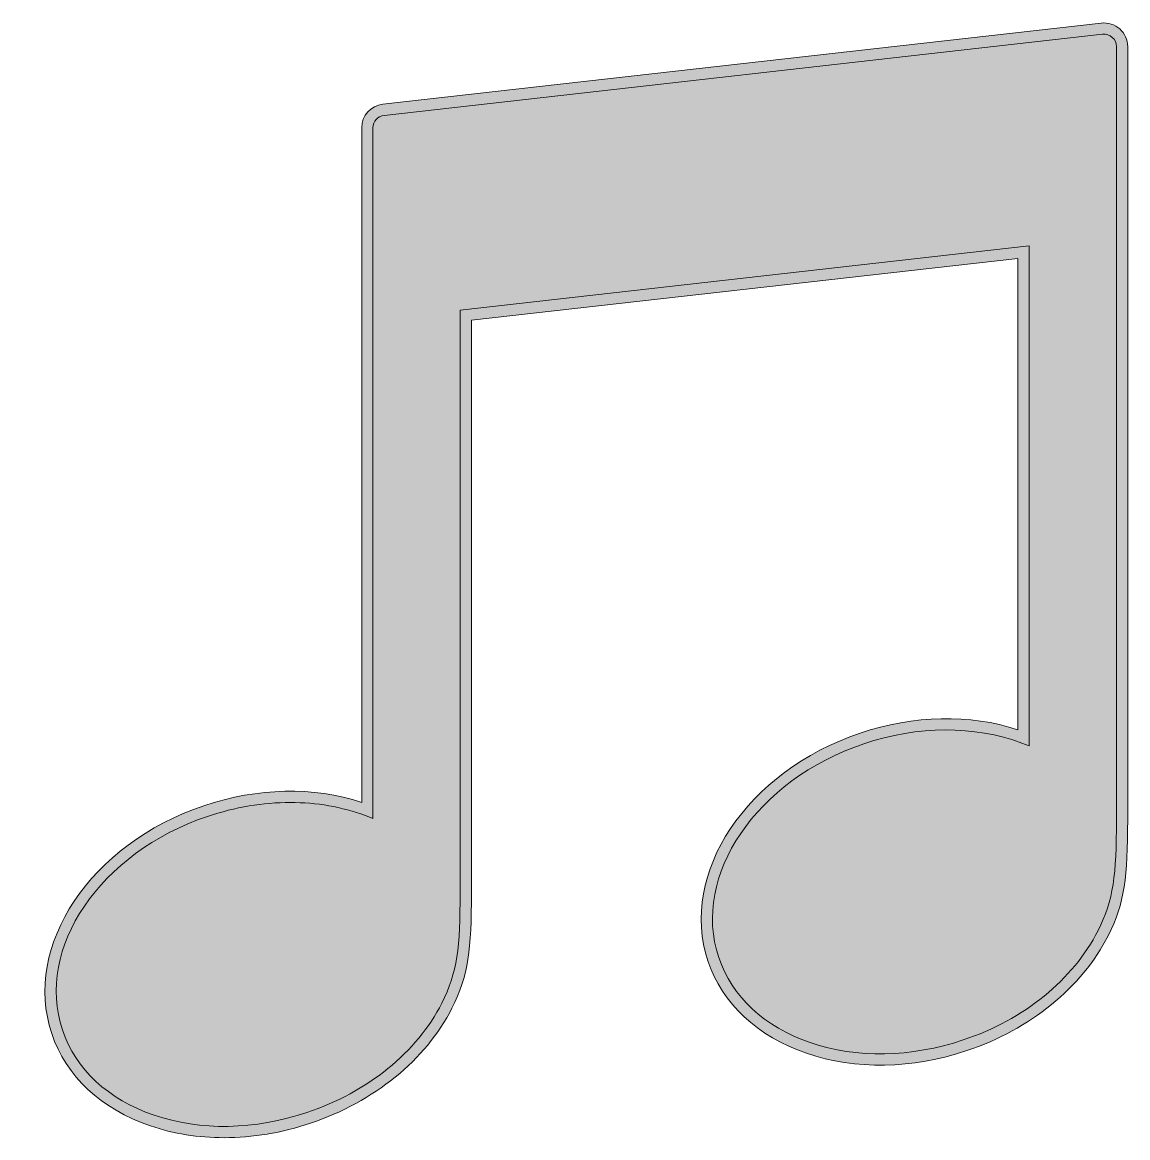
# Model space of a CAD drawing. Header units: inches. Extents: x 0.84 to 3.28, y -3.19 to -0.72.
import ezdxf

# ---------------------------------------------------------------- set-up
doc = ezdxf.new("R2010")
doc.units = ezdxf.units.IN
doc.header["$MEASUREMENT"] = 0
doc.layers.add('Design', color=7, linetype='Continuous', lineweight=0)

msp = doc.modelspace()

# ---------------------------------------------------------------- hatches: boundary and pattern name
at = {"layer": 'Design', "true_color": 0xf8e0c5, "transparency": 33554687}
h = msp.add_hatch(color=254, dxfattribs=at)
h.dxf.hatch_style = 2
edge = h.paths.add_edge_path()
edge.add_spline(control_points=[(3.2655, -0.7388), (3.2544, -0.7289), (3.2395, -0.7241), (3.2247, -0.7258), (3.2247, -0.7258), (1.6336, -0.9054), (1.6336, -0.9054), (1.607, -0.9084), (1.5869, -0.9308), (1.5869, -0.9576), (1.5869, -0.9576), (1.5869, -2.4517), (1.5869, -2.4517), (1.4803, -2.4165), (1.357, -2.419), (1.2374, -2.4591), (0.9865, -2.5436), (0.8354, -2.7699), (0.9005, -2.9637), (0.9323, -3.0582), (1.0098, -3.1308), (1.1189, -3.1681), (1.17, -3.1857), (1.2253, -3.1944), (1.2821, -3.1944), (1.3451, -3.1944), (1.4101, -3.1837), (1.4737, -3.1623), (1.6144, -3.1149), (1.7285, -3.0222), (1.7866, -2.9077), (1.8233, -2.8354), (1.8299, -2.7775), (1.8299, -2.651), (1.8299, -2.651), (1.8299, -1.3837), (1.8299, -1.3837), (1.8299, -1.3837), (3.0401, -1.247), (3.0401, -1.247), (3.0401, -1.247), (3.0401, -2.291), (3.0401, -2.291), (2.9336, -2.2558), (2.8102, -2.2583), (2.6907, -2.2984), (2.4398, -2.3828), (2.2886, -2.6092), (2.3537, -2.803), (2.3855, -2.8975), (2.463, -2.9701), (2.5721, -3.0075), (2.68, -3.0443), (2.806, -3.0423), (2.927, -3.0016), (3.0676, -2.9545), (3.1815, -2.8617), (3.2398, -2.747), (3.2765, -2.6747), (3.2831, -2.6168), (3.2831, -2.4903), (3.2831, -2.4903), (3.2831, -0.778), (3.2831, -0.778), (3.2831, -0.763), (3.2767, -0.7488), (3.2655, -0.7388)], knot_values=[0, 0, 0, 0, 1, 1, 1, 2, 2, 2, 3, 3, 3, 4, 4, 4, 5, 5, 5, 6, 6, 6, 7, 7, 7, 8, 8, 8, 9, 9, 9, 10, 10, 10, 11, 11, 11, 12, 12, 12, 13, 13, 13, 14, 14, 14, 15, 15, 15, 16, 16, 16, 17, 17, 17, 18, 18, 18, 19, 19, 19, 20, 20, 20, 21, 21, 21, 22, 22, 22, 22], degree=3, periodic=0)
at = {"layer": 'Design', "true_color": 0x333333, "transparency": 33554687}
h = msp.add_hatch(color=250, dxfattribs=at)
h.dxf.hatch_style = 2
edge = h.paths.add_edge_path()
edge.add_spline(control_points=[(3.2581, -2.4903), (3.2581, -2.6124), (3.2519, -2.6679), (3.2175, -2.7357), (3.1622, -2.8446), (3.0534, -2.9328), (2.9191, -2.9779), (2.8032, -3.0168), (2.6829, -3.0189), (2.5802, -2.9838), (2.4787, -2.9491), (2.4066, -2.882), (2.3774, -2.795), (2.3167, -2.6143), (2.4608, -2.4021), (2.6987, -2.3221), (2.8191, -2.2817), (2.9433, -2.281), (3.0483, -2.3203), (3.0483, -2.3203), (3.0651, -2.3266), (3.0651, -2.3266), (3.0651, -2.3266), (3.0651, -1.2191), (3.0651, -1.2191), (3.0651, -1.2191), (1.8049, -1.3613), (1.8049, -1.3613), (1.8049, -1.3613), (1.8049, -2.651), (1.8049, -2.651), (1.8049, -2.7731), (1.7987, -2.8286), (1.7643, -2.8964), (1.7091, -3.0051), (1.6003, -3.0933), (1.4657, -3.1386), (1.35, -3.1775), (1.2297, -3.1796), (1.127, -3.1445), (1.0254, -3.1098), (0.9534, -3.0427), (0.9242, -2.9557), (0.8635, -2.775), (1.0075, -2.5629), (1.2454, -2.4828), (1.3065, -2.4623), (1.3687, -2.452), (1.4288, -2.452), (1.487, -2.452), (1.5434, -2.4617), (1.5951, -2.481), (1.5951, -2.481), (1.6119, -2.4873), (1.6119, -2.4873), (1.6119, -2.4873), (1.6119, -0.9576), (1.6119, -0.9576), (1.6119, -0.9435), (1.6224, -0.9318), (1.6364, -0.9302), (1.6364, -0.9302), (3.2275, -0.7506), (3.2275, -0.7506), (3.2353, -0.7498), (3.2429, -0.7522), (3.2489, -0.7575), (3.2548, -0.7628), (3.2581, -0.77), (3.2581, -0.778), (3.2581, -0.778), (3.2581, -2.4903), (3.2581, -2.4903)], knot_values=[0, 0, 0, 0, 1, 1, 1, 2, 2, 2, 3, 3, 3, 4, 4, 4, 5, 5, 5, 6, 6, 6, 7, 7, 7, 8, 8, 8, 9, 9, 9, 10, 10, 10, 11, 11, 11, 12, 12, 12, 13, 13, 13, 14, 14, 14, 15, 15, 15, 16, 16, 16, 17, 17, 17, 18, 18, 18, 19, 19, 19, 20, 20, 20, 21, 21, 21, 22, 22, 22, 23, 23, 23, 24, 24, 24, 24], degree=3, periodic=0)
edge = h.paths.add_edge_path()
edge.add_spline(control_points=[(3.2655, -0.7388), (3.2544, -0.7289), (3.2395, -0.7241), (3.2247, -0.7258), (3.2247, -0.7258), (1.6336, -0.9054), (1.6336, -0.9054), (1.607, -0.9084), (1.5869, -0.9308), (1.5869, -0.9576), (1.5869, -0.9576), (1.5869, -2.4517), (1.5869, -2.4517), (1.4803, -2.4165), (1.357, -2.419), (1.2374, -2.4591), (0.9865, -2.5436), (0.8354, -2.7699), (0.9005, -2.9637), (0.9323, -3.0582), (1.0098, -3.1308), (1.1189, -3.1681), (1.17, -3.1857), (1.2253, -3.1944), (1.2821, -3.1944), (1.3451, -3.1944), (1.4101, -3.1837), (1.4737, -3.1623), (1.6144, -3.1149), (1.7285, -3.0222), (1.7866, -2.9077), (1.8233, -2.8354), (1.8299, -2.7775), (1.8299, -2.651), (1.8299, -2.651), (1.8299, -1.3837), (1.8299, -1.3837), (1.8299, -1.3837), (3.0401, -1.247), (3.0401, -1.247), (3.0401, -1.247), (3.0401, -2.291), (3.0401, -2.291), (2.9336, -2.2558), (2.8102, -2.2583), (2.6907, -2.2984), (2.4398, -2.3828), (2.2886, -2.6092), (2.3537, -2.803), (2.3855, -2.8975), (2.463, -2.9701), (2.5721, -3.0075), (2.68, -3.0443), (2.806, -3.0423), (2.927, -3.0016), (3.0676, -2.9545), (3.1815, -2.8617), (3.2398, -2.747), (3.2765, -2.6747), (3.2831, -2.6168), (3.2831, -2.4903), (3.2831, -2.4903), (3.2831, -0.778), (3.2831, -0.778), (3.2831, -0.763), (3.2767, -0.7488), (3.2655, -0.7388)], knot_values=[0, 0, 0, 0, 1, 1, 1, 2, 2, 2, 3, 3, 3, 4, 4, 4, 5, 5, 5, 6, 6, 6, 7, 7, 7, 8, 8, 8, 9, 9, 9, 10, 10, 10, 11, 11, 11, 12, 12, 12, 13, 13, 13, 14, 14, 14, 15, 15, 15, 16, 16, 16, 17, 17, 17, 18, 18, 18, 19, 19, 19, 20, 20, 20, 21, 21, 21, 22, 22, 22, 22], degree=3, periodic=0)

# ---------------------------------------------------------------- linework, layer by layer
at = {"layer": 'Design'}
for points, knots in [([(3.2655, -0.7388), (3.2544, -0.7289), (3.2395, -0.7241), (3.2247, -0.7258), (3.2247, -0.7258), (1.6336, -0.9054), (1.6336, -0.9054), (1.607, -0.9084), (1.5869, -0.9308), (1.5869, -0.9576), (1.5869, -0.9576), (1.5869, -2.4517), (1.5869, -2.4517), (1.4803, -2.4165), (1.357, -2.419), (1.2374, -2.4591), (0.9865, -2.5436), (0.8354, -2.7699), (0.9005, -2.9637), (0.9323, -3.0582), (1.0098, -3.1308), (1.1189, -3.1681), (1.17, -3.1857), (1.2253, -3.1944), (1.2821, -3.1944), (1.3451, -3.1944), (1.4101, -3.1837), (1.4737, -3.1623), (1.6144, -3.1149), (1.7285, -3.0222), (1.7866, -2.9077), (1.8233, -2.8354), (1.8299, -2.7775), (1.8299, -2.651), (1.8299, -2.651), (1.8299, -1.3837), (1.8299, -1.3837), (1.8299, -1.3837), (3.0401, -1.247), (3.0401, -1.247), (3.0401, -1.247), (3.0401, -2.291), (3.0401, -2.291), (2.9336, -2.2558), (2.8102, -2.2583), (2.6907, -2.2984), (2.4398, -2.3828), (2.2886, -2.6092), (2.3537, -2.803), (2.3855, -2.8975), (2.463, -2.9701), (2.5721, -3.0075), (2.68, -3.0443), (2.806, -3.0423), (2.927, -3.0016), (3.0676, -2.9545), (3.1815, -2.8617), (3.2398, -2.747), (3.2765, -2.6747), (3.2831, -2.6168), (3.2831, -2.4903), (3.2831, -2.4903), (3.2831, -0.778), (3.2831, -0.778), (3.2831, -0.763), (3.2767, -0.7488), (3.2655, -0.7388)], [0, 0, 0, 0, 1, 1, 1, 2, 2, 2, 3, 3, 3, 4, 4, 4, 5, 5, 5, 6, 6, 6, 7, 7, 7, 8, 8, 8, 9, 9, 9, 10, 10, 10, 11, 11, 11, 12, 12, 12, 13, 13, 13, 14, 14, 14, 15, 15, 15, 16, 16, 16, 17, 17, 17, 18, 18, 18, 19, 19, 19, 20, 20, 20, 21, 21, 21, 22, 22, 22, 22]), ([(3.2655, -0.7388), (3.2544, -0.7289), (3.2395, -0.7241), (3.2247, -0.7258), (3.2247, -0.7258), (1.6336, -0.9054), (1.6336, -0.9054), (1.607, -0.9084), (1.5869, -0.9308), (1.5869, -0.9576), (1.5869, -0.9576), (1.5869, -2.4517), (1.5869, -2.4517), (1.4803, -2.4165), (1.357, -2.419), (1.2374, -2.4591), (0.9865, -2.5436), (0.8354, -2.7699), (0.9005, -2.9637), (0.9323, -3.0582), (1.0098, -3.1308), (1.1189, -3.1681), (1.17, -3.1857), (1.2253, -3.1944), (1.2821, -3.1944), (1.3451, -3.1944), (1.4101, -3.1837), (1.4737, -3.1623), (1.6144, -3.1149), (1.7285, -3.0222), (1.7866, -2.9077), (1.8233, -2.8354), (1.8299, -2.7775), (1.8299, -2.651), (1.8299, -2.651), (1.8299, -1.3837), (1.8299, -1.3837), (1.8299, -1.3837), (3.0401, -1.247), (3.0401, -1.247), (3.0401, -1.247), (3.0401, -2.291), (3.0401, -2.291), (2.9336, -2.2558), (2.8102, -2.2583), (2.6907, -2.2984), (2.4398, -2.3828), (2.2886, -2.6092), (2.3537, -2.803), (2.3855, -2.8975), (2.463, -2.9701), (2.5721, -3.0075), (2.68, -3.0443), (2.806, -3.0423), (2.927, -3.0016), (3.0676, -2.9545), (3.1815, -2.8617), (3.2398, -2.747), (3.2765, -2.6747), (3.2831, -2.6168), (3.2831, -2.4903), (3.2831, -2.4903), (3.2831, -0.778), (3.2831, -0.778), (3.2831, -0.763), (3.2767, -0.7488), (3.2655, -0.7388)], [0, 0, 0, 0, 1, 1, 1, 2, 2, 2, 3, 3, 3, 4, 4, 4, 5, 5, 5, 6, 6, 6, 7, 7, 7, 8, 8, 8, 9, 9, 9, 10, 10, 10, 11, 11, 11, 12, 12, 12, 13, 13, 13, 14, 14, 14, 15, 15, 15, 16, 16, 16, 17, 17, 17, 18, 18, 18, 19, 19, 19, 20, 20, 20, 21, 21, 21, 22, 22, 22, 22]), ([(3.2581, -2.4903), (3.2581, -2.6124), (3.2519, -2.6679), (3.2175, -2.7357), (3.1622, -2.8446), (3.0534, -2.9328), (2.9191, -2.9779), (2.8032, -3.0168), (2.6829, -3.0189), (2.5802, -2.9838), (2.4787, -2.9491), (2.4066, -2.882), (2.3774, -2.795), (2.3167, -2.6143), (2.4608, -2.4021), (2.6987, -2.3221), (2.8191, -2.2817), (2.9433, -2.281), (3.0483, -2.3203), (3.0483, -2.3203), (3.0651, -2.3266), (3.0651, -2.3266), (3.0651, -2.3266), (3.0651, -1.2191), (3.0651, -1.2191), (3.0651, -1.2191), (1.8049, -1.3613), (1.8049, -1.3613), (1.8049, -1.3613), (1.8049, -2.651), (1.8049, -2.651), (1.8049, -2.7731), (1.7987, -2.8286), (1.7643, -2.8964), (1.7091, -3.0051), (1.6003, -3.0933), (1.4657, -3.1386), (1.35, -3.1775), (1.2297, -3.1796), (1.127, -3.1445), (1.0254, -3.1098), (0.9534, -3.0427), (0.9242, -2.9557), (0.8635, -2.775), (1.0075, -2.5629), (1.2454, -2.4828), (1.3065, -2.4623), (1.3687, -2.452), (1.4288, -2.452), (1.487, -2.452), (1.5434, -2.4617), (1.5951, -2.481), (1.5951, -2.481), (1.6119, -2.4873), (1.6119, -2.4873), (1.6119, -2.4873), (1.6119, -0.9576), (1.6119, -0.9576), (1.6119, -0.9435), (1.6224, -0.9318), (1.6364, -0.9302), (1.6364, -0.9302), (3.2275, -0.7506), (3.2275, -0.7506), (3.2353, -0.7498), (3.2429, -0.7522), (3.2489, -0.7575), (3.2548, -0.7628), (3.2581, -0.77), (3.2581, -0.778), (3.2581, -0.778), (3.2581, -2.4903), (3.2581, -2.4903)], [0, 0, 0, 0, 1, 1, 1, 2, 2, 2, 3, 3, 3, 4, 4, 4, 5, 5, 5, 6, 6, 6, 7, 7, 7, 8, 8, 8, 9, 9, 9, 10, 10, 10, 11, 11, 11, 12, 12, 12, 13, 13, 13, 14, 14, 14, 15, 15, 15, 16, 16, 16, 17, 17, 17, 18, 18, 18, 19, 19, 19, 20, 20, 20, 21, 21, 21, 22, 22, 22, 23, 23, 23, 24, 24, 24, 24])]:
    msp.add_open_spline(points, degree=3, knots=knots, dxfattribs=at)

doc.saveas('drawing.dxf')
